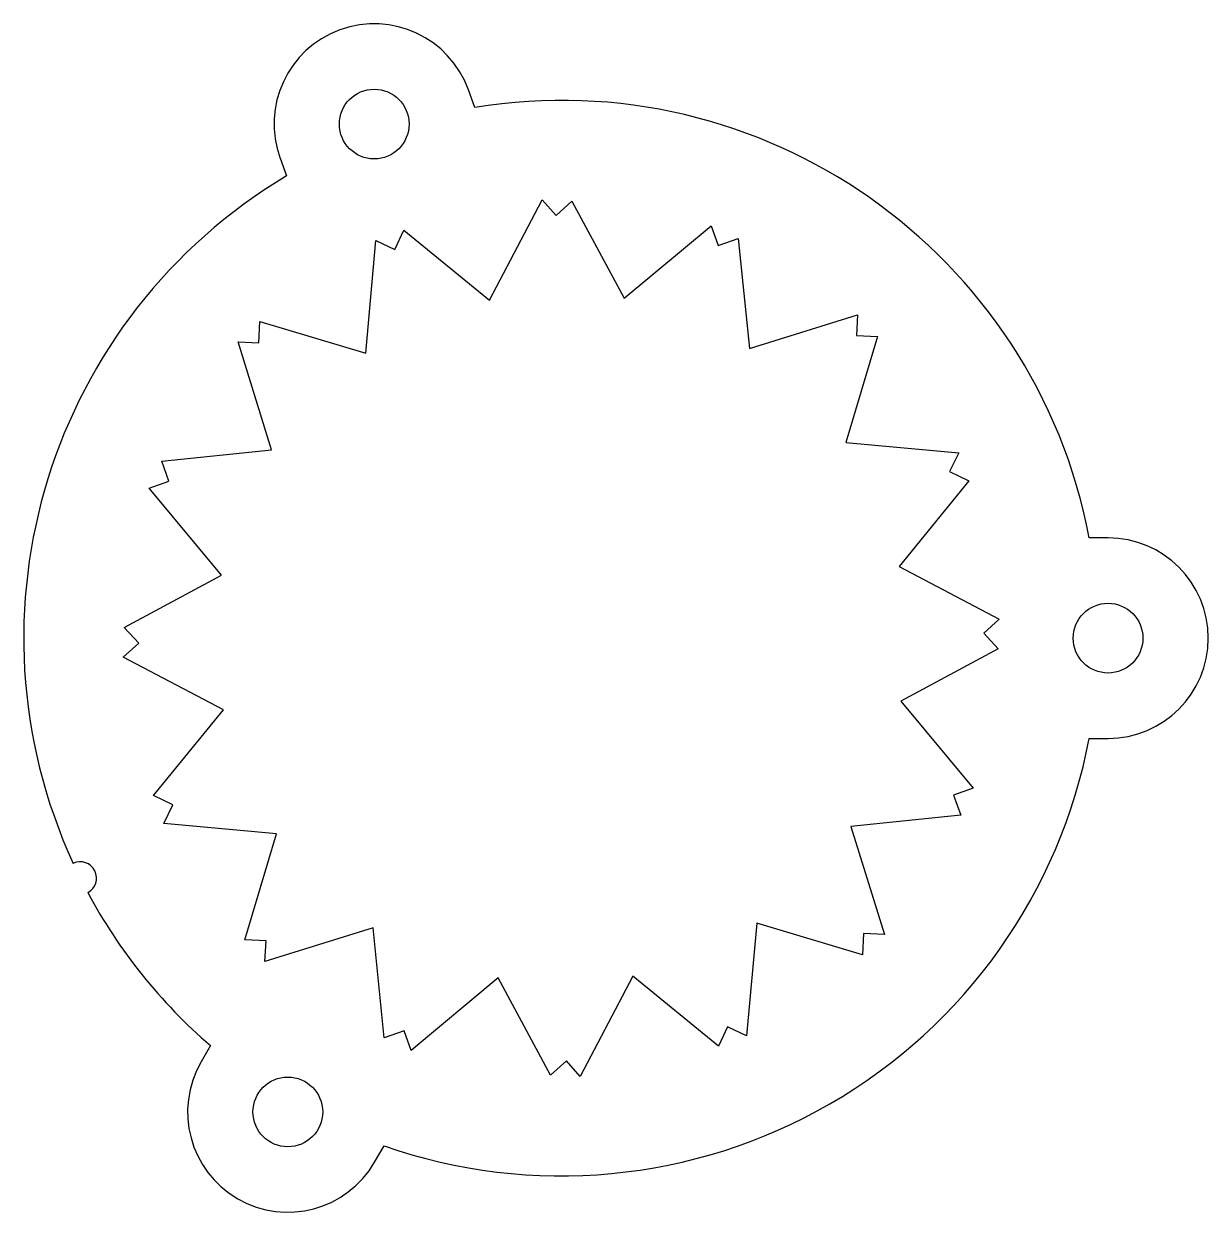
# Model space of a CAD drawing. Header units: millimetres. Extents: x -49 to 59, y -53 to 56.
import ezdxf

# ---------------------------------------------------------------- set-up
doc = ezdxf.new("R2010")
doc.units = ezdxf.units.MM

msp = doc.modelspace()

# ---------------------------------------------------------------- linework, layer by layer
for p, q in [((-7.94, 48.7), (-8.52, 50.32)), ((-25.81, 44.03), (-25.23, 42.41)), ((-6.58, 31.02), (-1.75, 40.22)), ((-1.75, 40.22), (-0.47, 38.79)), ((-0.47, 38.79), (0.98, 40.11)), ((0.98, 40.11), (5.79, 31.18)), ((-15.28, 35.66), (-14.44, 37.43)), ((-14.44, 37.43), (-6.58, 31.02)), ((5.79, 31.18), (13.77, 37.82)), ((13.77, 37.82), (14.41, 36.02)), ((-17.95, 26.14), (-17.01, 36.49)), ((-17.01, 36.49), (-15.28, 35.66)), ((14.41, 36.02), (16.25, 36.68)), ((16.25, 36.68), (17.28, 26.59)), ((17.28, 26.59), (27.2, 29.67)), ((27.2, 29.67), (27.1, 27.76)), ((-27.76, 27.1), (-27.67, 29.05)), ((-27.67, 29.05), (-17.95, 26.14)), ((29.05, 27.67), (26.14, 17.95)), ((27.1, 27.76), (29.05, 27.67)), ((-29.67, 27.2), (-27.76, 27.1)), ((-26.59, 17.28), (-29.67, 27.2)), ((26.14, 17.95), (36.49, 17.01)), ((-36.68, 16.25), (-26.59, 17.28)), ((36.49, 17.01), (35.66, 15.28)), ((-36.02, 14.41), (-36.68, 16.25)), ((35.66, 15.28), (37.43, 14.44)), ((-37.82, 13.77), (-36.02, 14.41)), ((37.43, 14.44), (31.02, 6.58)), ((-31.18, 5.79), (-37.82, 13.77)), ((50.2, 9.2), (48.48, 9.2)), ((31.02, 6.58), (40.22, 1.75)), ((-40.11, 0.98), (-31.18, 5.79)), ((40.22, 1.75), (38.79, 0.47)), ((-38.79, -0.47), (-40.11, 0.98)), ((38.79, 0.47), (40.11, -0.98)), ((-40.22, -1.75), (-38.79, -0.47)), ((40.11, -0.98), (31.18, -5.79)), ((-31.02, -6.58), (-40.22, -1.75)), ((31.18, -5.79), (37.82, -13.77)), ((-37.43, -14.44), (-31.02, -6.58)), ((48.48, -9.2), (50.2, -9.2)), ((37.82, -13.77), (36.02, -14.41)), ((-35.66, -15.28), (-37.43, -14.44)), ((36.02, -14.41), (36.68, -16.25)), ((-36.49, -17.01), (-35.66, -15.28)), ((36.68, -16.25), (26.59, -17.28)), ((-26.14, -17.95), (-36.49, -17.01)), ((26.59, -17.28), (29.67, -27.2)), ((-29.05, -27.67), (-26.14, -17.95)), ((17.95, -26.14), (17.01, -36.49)), ((27.67, -29.05), (17.95, -26.14)), ((-17.28, -26.59), (-27.2, -29.67)), ((-16.25, -36.68), (-17.28, -26.59)), ((27.76, -27.1), (27.67, -29.05)), ((29.67, -27.2), (27.76, -27.1)), ((-27.1, -27.76), (-29.05, -27.67)), ((-27.2, -29.67), (-27.1, -27.76)), ((-5.79, -31.18), (-13.77, -37.82)), ((-0.98, -40.11), (-5.79, -31.18)), ((6.58, -31.02), (1.75, -40.22)), ((14.44, -37.43), (6.58, -31.02)), ((15.28, -35.66), (14.44, -37.43)), ((17.01, -36.49), (15.28, -35.66)), ((-14.41, -36.02), (-16.25, -36.68)), ((-13.77, -37.82), (-14.41, -36.02)), ((-32.21, -37.38), (-33.07, -38.87)), ((0.47, -38.79), (-0.98, -40.11)), ((1.75, -40.22), (0.47, -38.79)), ((-17.13, -48.07), (-16.27, -46.58))]:
    msp.add_line(p, q)
for centre in [(-17.17, 47.17), (50.2, 0), (-25.1, -43.47)]:
    msp.add_circle(centre, 3.2)
for centre, radius, start, end in [((-17.17, 47.17), 9.2, 20, 200), ((0, 0), 49.34, 10.7456, 99.2544), ((0, 0), 49.34, 120.7456, 204.7582), ((50.2, 0), 9.2, -90, 90), ((0, 0), 49.34, 250.7456, 349.2544), ((-44.16, -22.02), 1.5, -62.6291, 115.6291), ((0, 0), 49.34, 208.2418, 229.2544), ((-25.1, -43.47), 9.2, 150, 330)]:
    msp.add_arc(centre, radius, start, end)

doc.saveas('drawing.dxf')
